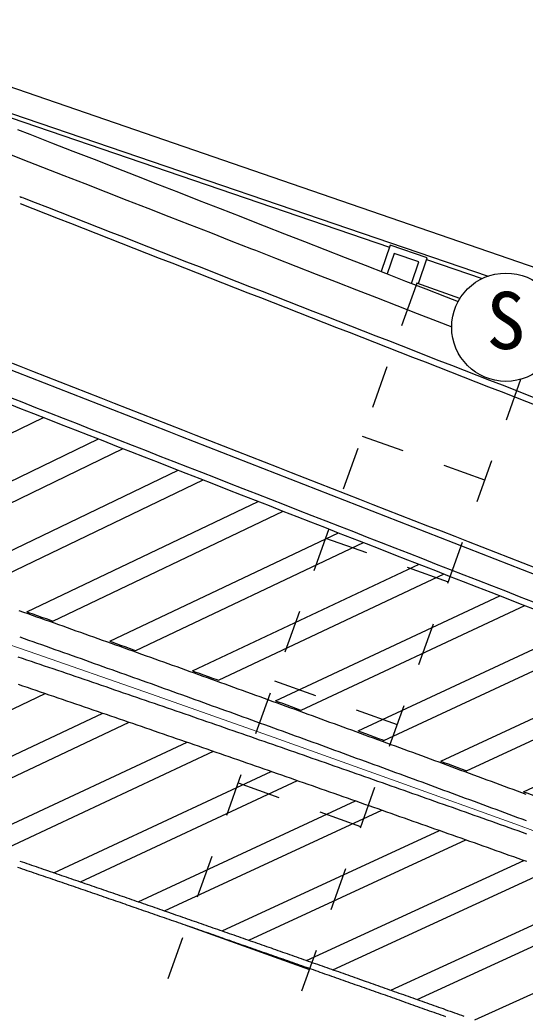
# Model space of a CAD drawing. Units: millimetres, scale not verified. Extents: x 40000 to 680000, y 20000 to 380000.
# Drawn here: x 423765 to 435412, y 291986 to 314978 of the extents above; entities that cross this region are included whole.
import ezdxf
from ezdxf.enums import TextEntityAlignment as Align

# ---------------------------------------------------------------- set-up
doc = ezdxf.new("R2010")
doc.units = ezdxf.units.MM
doc.header["$LTSCALE"] = 1000
doc.linetypes.add('CHAIN', pattern=[18.5, 12, -1.5, 3.5, -1.5])
for name, color, linetype, lineweight in [('M-BGD', 7, 'Continuous', 25), ('M-BMK', 2, 'CHAIN', 13), ('M-STR-STR1', 1, 'Continuous', 25), ('M-STR-STRC', 7, 'Continuous', 25), ('M-STR-STRD', 171, 'Continuous', 25)]:
    doc.layers.add(name, color=color, linetype=linetype, lineweight=lineweight)
doc.styles.add('ＭＳ ゴシック', font='')
doc.styles.get('ＭＳ ゴシック').set_extended_font_data('MS Gothic')

msp = doc.modelspace()

# ---------------------------------------------------------------- linework, layer by layer
at = {"layer": 'M-BGD'}
for p, q in [((444882, 306064), (406882, 319186)), ((442339, 306942), (406883, 319185)), ((415857, 315450), (434560, 309067)), ((418864, 314318), (432288, 309737)), ((423508, 311885), (423793, 311774)), ((423793, 311774), (424284, 311582)), ((424284, 311582), (424773, 311391)), ((424773, 311391), (425261, 311200)), ((425261, 311200), (425747, 311010)), ((425747, 311010), (426232, 310821)), ((426232, 310821), (426715, 310632)), ((426715, 310632), (427197, 310444)), ((427197, 310444), (427677, 310256)), ((427677, 310256), (428155, 310069)), ((429335, 310252), (429398, 310226)), ((428155, 310069), (428631, 309882)), ((428631, 309882), (429107, 309697)), ((432303, 309779), (432095, 309171)), ((433155, 309488), (432303, 309779)), ((429107, 309697), (429196, 309661)), ((429196, 309661), (429661, 309479)), ((429661, 309479), (430127, 309297)), ((432396, 309589), (432235, 309116)), ((432964, 309395), (432396, 309589)), ((432951, 308893), (433155, 309488)), ((430127, 309297), (430592, 309114)), ((432794, 308898), (432964, 309395)), ((433140, 309446), (434421, 309009)), ((430592, 309114), (431058, 308932)), ((431058, 308932), (431524, 308750)), ((432900, 308856), (432564, 307915)), ((432918, 308905), (432900, 308856)), ((433911, 308550), (432918, 308905)), ((431524, 308750), (431989, 308568)), ((431989, 308568), (432455, 308386)), ((432455, 308386), (432921, 308204)), ((432921, 308204), (433386, 308022)), ((433386, 308022), (433720, 307891)), ((432227, 306973), (431891, 306031)), ((435309, 306683), (434973, 305741)), ((418786, 303108), (424308, 305804)), ((431655, 305374), (432597, 305037)), ((420099, 302655), (425574, 305307)), ((420700, 302447), (426145, 305084)), ((431554, 305090), (431217, 304148)), ((433539, 304701), (434480, 304364)), ((434636, 304799), (434299, 303858)), ((422012, 301990), (427415, 304586)), ((422613, 301779), (427987, 304362)), ((423925, 301317), (429261, 303864)), ((424524, 301105), (429835, 303640)), ((425835, 300638), (431112, 303140)), ((430881, 303206), (430544, 302265)), ((426434, 300424), (431687, 302915)), ((430814, 303020), (431756, 302683)), ((433963, 302916), (433626, 301974)), ((427745, 299954), (432967, 302415)), ((432697, 302346), (433639, 302010)), ((428343, 299738), (433544, 302190)), ((429654, 299264), (434827, 301689)), ((430251, 299047), (435406, 301463)), ((430208, 301323), (429871, 300382)), ((433290, 301033), (432953, 300091)), ((431561, 298569), (436691, 300961)), ((432158, 298350), (437271, 300735)), ((433468, 297869), (438559, 300233)), ((434064, 297649), (439140, 300006)), ((429636, 299724), (430577, 299387)), ((419336, 297059), (424344, 299433)), ((429534, 299440), (429198, 298498)), ((435375, 297165), (440431, 299504)), ((432616, 299150), (432280, 298208)), ((420661, 296615), (425676, 298979)), ((431519, 299051), (432461, 298714)), ((421277, 296408), (426286, 298769)), ((422603, 295959), (427618, 298310)), ((423217, 295750), (428227, 298098)), ((424545, 295296), (429559, 297635)), ((428861, 297557), (428524, 296615)), ((425158, 295086), (430168, 297422)), ((428794, 297370), (429736, 297033)), ((431943, 297266), (431607, 296325)), ((426487, 294627), (431501, 296955)), ((427098, 294415), (432108, 296741)), ((430678, 296697), (431619, 296360)), ((428429, 293952), (433441, 296270)), ((429039, 293739), (434048, 296055)), ((428188, 295673), (427851, 294732)), ((430371, 293271), (435382, 295581)), ((431270, 295383), (430933, 294441)), ((430980, 293057), (435988, 295365)), ((432313, 292586), (437322, 294888)), ((432921, 292370), (437927, 294671)), ((427616, 294074), (430441, 293064)), ((434256, 291896), (439262, 294192)), ((427515, 293790), (427178, 292848)), ((430597, 293500), (430260, 292558))]:
    msp.add_line(p, q, dxfattribs=at)
for points in [[(423760, 310902), (423769, 310898), (423788, 310891), (423807, 310884), (423816, 310880)], [(423925, 301317), (423962, 301304), (424063, 301268), (424164, 301232), (424265, 301197), (424366, 301161), (424468, 301125), (424524, 301105)], [(425835, 300638), (425882, 300622), (425983, 300586), (426084, 300550), (426185, 300514), (426286, 300477), (426387, 300441), (426434, 300424)], [(427745, 299954), (427799, 299934), (427900, 299898), (428001, 299862), (428102, 299825), (428203, 299789), (428304, 299752), (428343, 299738)], [(429654, 299264), (429715, 299242), (429815, 299205), (429916, 299168), (430017, 299132), (430118, 299095), (430218, 299058), (430251, 299047)], [(431561, 298569), (431628, 298544), (431729, 298507), (431829, 298470), (431930, 298434), (432031, 298397), (432131, 298360), (432158, 298350)], [(433468, 297869), (433540, 297842), (433640, 297805), (433741, 297768), (433842, 297731), (433942, 297694), (434043, 297657), (434064, 297649)], [(435375, 297165), (435450, 297137), (435550, 297099), (435651, 297062), (435751, 297025), (435852, 296988), (435952, 296950), (435969, 296944)], [(423760, 295565), (423814, 295547), (423868, 295528), (423921, 295510), (423975, 295491), (424029, 295473), (424082, 295455), (424136, 295436), (424190, 295418), (424243, 295400), (424297, 295381), (424351, 295363), (424404, 295344), (424458, 295326), (424512, 295308), (424565, 295289), (424619, 295271), (424673, 295252), (424726, 295234), (424780, 295216), (424834, 295197), (424887, 295179), (424941, 295160), (424995, 295142), (425048, 295123), (425102, 295105), (425156, 295086), (425209, 295068), (425263, 295050), (425317, 295031), (425370, 295013), (425424, 294994), (425478, 294976), (425531, 294957), (425585, 294939), (425638, 294920), (425692, 294902), (425746, 294883), (425799, 294865), (425853, 294846), (425907, 294828), (425960, 294809), (426014, 294791), (426068, 294772), (426121, 294753), (426175, 294735), (426229, 294716), (426282, 294698), (426336, 294679), (426390, 294661), (426443, 294642), (426497, 294624), (426551, 294605), (426604, 294586), (426658, 294568), (426711, 294549), (426765, 294531), (426819, 294512), (426872, 294493), (426926, 294475), (426980, 294456), (427033, 294438), (427087, 294419), (427141, 294400), (427194, 294382), (427248, 294363), (427301, 294345), (427355, 294326), (427409, 294307), (427462, 294289), (427516, 294270), (427570, 294251), (427623, 294233), (427677, 294214), (427731, 294195), (427784, 294177), (427838, 294158), (427891, 294139), (427945, 294121), (427999, 294102), (428052, 294083), (428106, 294065), (428160, 294046), (428213, 294027), (428267, 294008), (428320, 293990), (428374, 293971), (428428, 293952), (428481, 293934), (428535, 293915), (428589, 293896), (428642, 293877), (428696, 293859), (428749, 293840), (428803, 293821), (428857, 293802), (428910, 293784), (428964, 293765), (429018, 293746), (429071, 293727), (429125, 293709), (429178, 293690), (429232, 293671), (429286, 293652), (429339, 293634), (429393, 293615), (429446, 293596), (429500, 293577), (429554, 293558), (429607, 293540), (429661, 293521), (429714, 293502), (429768, 293483), (429822, 293464), (429875, 293446), (429929, 293427), (429983, 293408), (430036, 293389), (430090, 293370), (430143, 293351), (430197, 293333), (430251, 293314), (430304, 293295), (430358, 293276), (430411, 293257), (430465, 293238), (430519, 293219), (430572, 293201), (430626, 293182), (430679, 293163), (430733, 293144), (430787, 293125), (430840, 293106), (430894, 293087), (430947, 293068), (431001, 293049), (431055, 293031), (431108, 293012), (431162, 292993), (431215, 292974), (431269, 292955), (431323, 292936), (431376, 292917), (431430, 292898), (431483, 292879), (431537, 292860), (431591, 292841), (431644, 292822), (431698, 292803), (431751, 292785), (431805, 292766), (431859, 292747), (431912, 292728), (431966, 292709), (432019, 292690), (432073, 292671), (432127, 292652), (432180, 292633), (432234, 292614), (432287, 292595), (432341, 292576), (432395, 292557), (432448, 292538), (432502, 292519), (432555, 292500), (432609, 292481), (432662, 292462), (432716, 292443), (432770, 292424), (432823, 292405), (432877, 292386), (432930, 292367), (432984, 292348), (433038, 292329), (433091, 292310), (433145, 292291), (433198, 292272), (433252, 292253), (433306, 292234), (433359, 292215), (433413, 292196), (433466, 292177), (433520, 292158), (433573, 292138), (433627, 292119), (433681, 292100), (433734, 292081), (433788, 292062), (433841, 292043), (433895, 292024), (433949, 292005), (434002, 291986)], [(423712, 295423), (423765, 295405), (423819, 295386), (423873, 295368), (423926, 295350), (423980, 295331), (424034, 295313), (424087, 295294), (424141, 295276), (424195, 295258), (424248, 295239), (424302, 295221), (424356, 295203), (424409, 295184), (424463, 295166), (424517, 295147), (424570, 295129), (424624, 295111), (424678, 295092), (424731, 295074), (424785, 295055), (424839, 295037), (424892, 295018), (424946, 295000), (424999, 294982), (425053, 294963), (425107, 294945), (425160, 294926), (425214, 294908), (425268, 294889), (425321, 294871), (425375, 294852), (425429, 294834), (425482, 294815), (425536, 294797), (425590, 294778), (425643, 294760), (425697, 294741), (425751, 294723), (425804, 294704), (425858, 294686), (425911, 294667), (425965, 294649), (426019, 294630), (426072, 294612), (426126, 294593), (426180, 294575), (426233, 294556), (426287, 294537), (426341, 294519), (426394, 294500), (426448, 294482), (426501, 294463), (426555, 294445), (426609, 294426), (426662, 294408), (426716, 294389), (426770, 294370), (426823, 294352), (426877, 294333), (426930, 294315), (426984, 294296), (427038, 294277), (427091, 294259), (427145, 294240), (427199, 294221), (427252, 294203), (427306, 294184), (427360, 294166), (427413, 294147), (427467, 294128), (427520, 294110), (427574, 294091), (427628, 294072), (427681, 294054), (427735, 294035), (427788, 294016), (427842, 293998), (427896, 293979), (427949, 293960), (428003, 293942), (428057, 293923), (428110, 293904), (428164, 293886), (428217, 293867), (428271, 293848), (428325, 293829), (428378, 293811), (428432, 293792), (428485, 293773), (428539, 293755), (428593, 293736), (428646, 293717), (428700, 293698), (428754, 293680), (428807, 293661), (428861, 293642), (428914, 293623), (428968, 293605), (429022, 293586), (429075, 293567), (429129, 293548), (429182, 293530), (429236, 293511), (429290, 293492), (429343, 293473), (429397, 293454), (429450, 293436), (429504, 293417), (429558, 293398), (429611, 293379), (429665, 293360), (429718, 293342), (429772, 293323), (429826, 293304), (429879, 293285), (429933, 293266), (429986, 293248), (430040, 293229), (430094, 293210), (430147, 293191), (430201, 293172), (430254, 293153), (430308, 293134), (430362, 293116), (430415, 293097), (430469, 293078), (430522, 293059), (430576, 293040), (430630, 293021), (430683, 293002), (430737, 292984), (430790, 292965), (430844, 292946), (430898, 292927), (430951, 292908), (431005, 292889), (431058, 292870), (431112, 292851), (431166, 292832), (431219, 292813), (431273, 292795), (431326, 292776), (431380, 292757), (431433, 292738), (431487, 292719), (431541, 292700), (431594, 292681), (431648, 292662), (431701, 292643), (431755, 292624), (431809, 292605), (431862, 292586), (431916, 292567), (431969, 292548), (432023, 292529), (432077, 292510), (432130, 292491), (432184, 292473), (432237, 292454), (432291, 292435), (432344, 292416), (432398, 292397), (432452, 292378), (432505, 292359), (432559, 292340), (432612, 292321), (432666, 292302), (432720, 292283), (432773, 292264), (432827, 292245), (432880, 292226), (432934, 292207), (432987, 292188), (433041, 292169), (433095, 292149), (433148, 292130), (433202, 292111), (433255, 292092), (433309, 292073), (433362, 292054), (433416, 292035), (433470, 292016), (433523, 291997), (433577, 291978)]]:
    msp.add_lwpolyline(points, dxfattribs=at)
for radius, end in [(8355034, 248.71909), (8355184, 248.71953), (8358684, 248.7298), (8358834, 248.73024), (8359434, 248.732), (8359584, 248.73243)]:
    msp.add_arc((3474834, 8088922), radius, 248.58192, end, dxfattribs=at)
at = {"layer": 'M-BMK'}
msp.add_lwpolyline([(438069, 295364), (435257, 296390), (432442, 297407), (429624, 298416), (426802, 299414), (423976, 300401), (421145, 301375), (418310, 302334), (415469, 303278), (412623, 304205), (409771, 305114), (406913, 306003), (404048, 306872), (401177, 307718), (398299, 308540), (395414, 309337), (392521, 310108), (389622, 310851), (386715, 311565), (385593, 311832)], dxfattribs=at)
at = {"layer": 'M-STR-STR1'}
for p, q in [((423709, 312450), (423995, 312339)), ((423995, 312339), (424489, 312145)), ((424489, 312145), (424982, 311953)), ((424982, 311953), (425473, 311761)), ((425473, 311761), (425962, 311570)), ((425962, 311570), (426449, 311380)), ((426449, 311380), (426935, 311190)), ((426935, 311190), (427419, 311001)), ((427419, 311001), (427900, 310812)), ((427900, 310812), (428380, 310625)), ((428380, 310625), (428858, 310438)), ((428858, 310438), (429335, 310252)), ((429398, 310226), (429863, 310044)), ((429863, 310044), (430329, 309862)), ((430329, 309862), (430795, 309680)), ((430795, 309680), (431260, 309497)), ((431260, 309497), (431726, 309315)), ((431726, 309315), (432191, 309133)), ((432191, 309133), (432657, 308951)), ((432657, 308951), (433123, 308769)), ((433123, 308769), (433589, 308587)), ((433589, 308587), (433869, 308478))]:
    msp.add_line(p, q, dxfattribs=at)
at = {"layer": 'M-STR-STRC'}
msp.add_circle((434970, 307886), 1250, dxfattribs=at)
at = {"layer": 'M-STR-STRD'}
for p, q in [((423743, 301348), (423844, 301312)), ((423844, 301312), (423945, 301277)), ((423945, 301277), (424046, 301241)), ((424046, 301241), (424147, 301205)), ((424147, 301205), (424248, 301169)), ((424248, 301169), (424349, 301133)), ((424349, 301133), (424450, 301098)), ((424450, 301098), (424551, 301062)), ((424551, 301062), (424652, 301026)), ((424652, 301026), (424754, 300990)), ((424754, 300990), (424855, 300954)), ((424855, 300954), (424956, 300918)), ((424956, 300918), (425057, 300882)), ((425057, 300882), (425158, 300846)), ((425158, 300846), (425259, 300810)), ((425259, 300810), (425360, 300774)), ((425360, 300774), (425461, 300738)), ((425461, 300738), (425562, 300702)), ((425562, 300702), (425663, 300666)), ((425663, 300666), (425764, 300630)), ((425764, 300630), (425865, 300594)), ((425865, 300594), (425966, 300558)), ((425966, 300558), (426067, 300522)), ((426067, 300522), (426168, 300486)), ((426168, 300486), (426268, 300450)), ((426268, 300450), (426369, 300414)), ((426369, 300414), (426470, 300378)), ((426470, 300378), (426571, 300342)), ((426571, 300342), (426672, 300305)), ((426672, 300305), (426773, 300269)), ((426773, 300269), (426874, 300233)), ((426874, 300233), (426975, 300197)), ((426975, 300197), (427076, 300161)), ((427076, 300161), (427177, 300124)), ((427177, 300124), (427278, 300088)), ((427278, 300088), (427379, 300052)), ((427379, 300052), (427479, 300016)), ((427479, 300016), (427580, 299979)), ((427580, 299979), (427681, 299943)), ((427681, 299943), (427782, 299907)), ((427782, 299907), (427883, 299870)), ((427883, 299870), (427984, 299834)), ((427984, 299834), (428085, 299798)), ((428085, 299798), (428185, 299761)), ((428185, 299761), (428286, 299725)), ((428286, 299725), (428387, 299688)), ((428387, 299688), (428488, 299652)), ((428488, 299652), (428589, 299616)), ((428589, 299616), (428690, 299579)), ((428690, 299579), (428790, 299543)), ((428790, 299543), (428891, 299506)), ((428891, 299506), (428992, 299470)), ((428992, 299470), (429093, 299433)), ((429093, 299433), (429194, 299397)), ((429194, 299397), (429294, 299360)), ((429294, 299360), (429395, 299324)), ((429395, 299324), (429496, 299287)), ((429496, 299287), (429597, 299250)), ((429597, 299250), (429697, 299214)), ((429697, 299214), (429798, 299177)), ((429798, 299177), (429899, 299141)), ((429899, 299141), (430000, 299104)), ((430000, 299104), (430100, 299067)), ((430100, 299067), (430201, 299031)), ((430201, 299031), (430302, 298994)), ((430302, 298994), (430403, 298957)), ((430403, 298957), (430503, 298921)), ((430503, 298921), (430604, 298884)), ((430604, 298884), (430705, 298847)), ((430705, 298847), (430805, 298811)), ((430805, 298811), (430906, 298774)), ((430906, 298774), (431007, 298737)), ((431007, 298737), (431108, 298700)), ((431108, 298700), (431208, 298664)), ((431208, 298664), (431309, 298627)), ((431309, 298627), (431410, 298590)), ((431410, 298590), (431510, 298553)), ((431510, 298553), (431611, 298516)), ((431611, 298516), (431712, 298479)), ((431712, 298479), (431812, 298443)), ((431812, 298443), (431913, 298406)), ((431913, 298406), (432013, 298369)), ((432013, 298369), (432114, 298332)), ((432114, 298332), (432215, 298295)), ((432215, 298295), (432315, 298258)), ((432315, 298258), (432416, 298221)), ((432416, 298221), (432517, 298184)), ((432517, 298184), (432617, 298147)), ((432617, 298147), (432718, 298110)), ((432718, 298110), (432818, 298074)), ((432818, 298074), (432919, 298037)), ((432919, 298037), (433020, 298000)), ((433020, 298000), (433120, 297963)), ((433120, 297963), (433221, 297926)), ((433221, 297926), (433321, 297889)), ((433321, 297889), (433422, 297851)), ((433422, 297851), (433523, 297814)), ((433523, 297814), (433623, 297777)), ((433623, 297777), (433724, 297740)), ((433724, 297740), (433824, 297703)), ((433824, 297703), (433925, 297666)), ((433925, 297666), (434025, 297629)), ((434025, 297629), (434126, 297592)), ((434126, 297592), (434226, 297555)), ((434226, 297555), (434327, 297518)), ((434327, 297518), (434427, 297481)), ((434427, 297481), (434528, 297443)), ((434528, 297443), (434629, 297406)), ((434629, 297406), (434729, 297369)), ((434729, 297369), (434830, 297332)), ((434830, 297332), (434930, 297295)), ((434930, 297295), (435031, 297258)), ((435031, 297258), (435131, 297220)), ((435131, 297220), (435232, 297183)), ((435232, 297183), (435332, 297146)), ((435332, 297146), (435433, 297109))]:
    msp.add_line(p, q, dxfattribs=at)
at = {"layer": 'M-STR-STRD', "color": 5}
for points in [[(423761, 300737), (423862, 300702), (423962, 300666), (424063, 300630), (424164, 300594), (424265, 300559), (424366, 300523), (424467, 300487), (424568, 300451), (424669, 300415), (424770, 300380), (424871, 300344), (424972, 300308), (425073, 300272), (425174, 300236), (425275, 300200), (425376, 300164), (425477, 300128), (425578, 300092), (425678, 300056), (425779, 300020), (425880, 299984), (425981, 299948), (426082, 299912), (426183, 299876), (426284, 299840), (426384, 299804), (426485, 299767), (426586, 299731), (426687, 299695), (426788, 299659), (426889, 299623), (426989, 299587), (427090, 299550), (427191, 299514), (427292, 299478), (427393, 299442), (427493, 299405), (427594, 299369), (427695, 299333), (427796, 299296), (427897, 299260), (427997, 299224), (428098, 299187), (428199, 299151), (428300, 299115), (428400, 299078), (428501, 299042), (428602, 299005), (428702, 298969), (428803, 298932), (428904, 298896), (429005, 298859), (429105, 298823), (429206, 298786), (429307, 298750), (429407, 298713), (429508, 298677), (429609, 298640), (429709, 298604), (429810, 298567), (429911, 298530), (430011, 298494), (430112, 298457), (430213, 298421), (430313, 298384), (430414, 298347), (430515, 298311), (430615, 298274), (430716, 298237), (430817, 298200), (430917, 298164), (431018, 298127), (431118, 298090), (431219, 298053), (431320, 298017), (431420, 297980), (431521, 297943), (431621, 297906), (431722, 297869), (431822, 297833), (431923, 297796), (432024, 297759), (432124, 297722), (432225, 297685), (432325, 297648), (432426, 297611), (432526, 297574), (432627, 297537), (432727, 297500), (432828, 297463), (432928, 297427), (433029, 297390), (433130, 297353), (433230, 297316), (433331, 297279), (433431, 297241), (433532, 297204), (433632, 297167), (433733, 297130), (433833, 297093), (433934, 297056), (434034, 297019), (434134, 296982), (434235, 296945), (434335, 296908), (434436, 296871), (434536, 296834), (434637, 296796), (434737, 296759), (434838, 296722), (434938, 296685), (435039, 296648), (435139, 296610), (435239, 296573), (435340, 296536), (435440, 296499)], [(423716, 300281), (423817, 300246), (423918, 300212), (424020, 300177), (424121, 300143), (424222, 300109), (424324, 300074), (424425, 300040), (424527, 300005), (424628, 299971), (424729, 299936), (424831, 299902), (424932, 299867), (425033, 299832), (425134, 299798), (425236, 299763), (425337, 299729), (425438, 299694), (425540, 299659), (425641, 299625), (425742, 299590), (425844, 299555), (425945, 299520), (426046, 299486), (426147, 299451), (426249, 299416), (426350, 299381), (426451, 299347), (426552, 299312), (426654, 299277), (426755, 299242), (426856, 299207), (426957, 299172), (427058, 299138), (427160, 299103), (427261, 299068), (427362, 299033), (427463, 298998), (427564, 298963), (427666, 298928), (427767, 298893), (427868, 298858), (427969, 298823), (428070, 298788), (428172, 298753), (428273, 298718), (428374, 298683), (428475, 298648), (428576, 298612), (428677, 298577), (428778, 298542), (428880, 298507), (428981, 298472), (429082, 298437), (429183, 298402), (429284, 298366), (429385, 298331), (429486, 298296), (429587, 298261), (429688, 298225), (429790, 298190), (429891, 298155), (429992, 298120), (430093, 298084), (430194, 298049), (430295, 298014), (430396, 297978), (430497, 297943), (430598, 297908), (430699, 297872), (430800, 297837), (430901, 297801), (431002, 297766), (431103, 297731), (431204, 297695), (431305, 297660), (431406, 297624), (431507, 297589), (431608, 297553), (431709, 297518), (431810, 297482), (431911, 297447), (432012, 297411), (432113, 297376), (432214, 297340), (432315, 297304), (432416, 297269), (432517, 297233), (432618, 297198), (432719, 297162), (432820, 297126), (432921, 297091), (433022, 297055), (433123, 297019), (433224, 296984), (433325, 296948), (433426, 296912), (433527, 296877), (433628, 296841), (433729, 296805), (433830, 296769), (433931, 296734), (434032, 296698), (434133, 296662), (434233, 296626), (434334, 296590), (434435, 296555), (434536, 296519), (434637, 296483), (434738, 296447), (434839, 296411), (434940, 296375), (435041, 296340), (435142, 296304), (435242, 296268), (435343, 296232), (435444, 296196)], [(423726, 299644), (423827, 299609), (423928, 299575), (424029, 299541), (424131, 299506), (424232, 299472), (424333, 299437), (424434, 299403), (424536, 299368), (424637, 299334), (424738, 299299), (424839, 299265), (424941, 299230), (425042, 299195), (425143, 299161), (425244, 299126), (425345, 299092), (425447, 299057), (425548, 299022), (425649, 298988), (425750, 298953), (425851, 298918), (425953, 298884), (426054, 298849), (426155, 298814), (426256, 298779), (426357, 298744), (426458, 298710), (426559, 298675), (426661, 298640), (426762, 298605), (426863, 298570), (426964, 298535), (427065, 298501), (427166, 298466), (427267, 298431), (427368, 298396), (427470, 298361), (427571, 298326), (427672, 298291), (427773, 298256), (427874, 298221), (427975, 298186), (428076, 298151), (428177, 298116), (428278, 298081), (428379, 298046), (428480, 298011), (428581, 297975), (428683, 297940), (428784, 297905), (428885, 297870), (428986, 297835), (429087, 297800), (429188, 297765), (429289, 297729), (429390, 297694), (429491, 297659), (429592, 297624), (429693, 297588), (429794, 297553), (429895, 297518), (429996, 297483), (430097, 297447), (430198, 297412), (430299, 297377), (430400, 297341), (430501, 297306), (430602, 297271), (430703, 297235), (430804, 297200), (430905, 297164), (431006, 297129), (431107, 297094), (431208, 297058), (431309, 297023), (431410, 296987), (431510, 296952), (431611, 296916), (431712, 296881), (431813, 296845), (431914, 296810), (432015, 296774), (432116, 296739), (432217, 296703), (432318, 296667), (432419, 296632), (432520, 296596), (432621, 296561), (432722, 296525), (432822, 296489), (432923, 296454), (433024, 296418), (433125, 296382), (433226, 296347), (433327, 296311), (433428, 296275), (433529, 296240), (433629, 296204), (433730, 296168), (433831, 296132), (433932, 296097), (434033, 296061), (434134, 296025), (434235, 295989), (434335, 295953), (434436, 295918), (434537, 295882), (434638, 295846), (434739, 295810), (434840, 295774), (434940, 295738), (435041, 295703), (435142, 295667), (435243, 295631), (435344, 295595), (435445, 295559)]]:
    msp.add_lwpolyline(points, dxfattribs=at)

# ---------------------------------------------------------------- texts
at = {"layer": 'M-STR-STRC', "style": 'ＭＳ ゴシック'}
msp.add_text('S', height=1320, dxfattribs=at).set_placement((434970, 306986), align=Align.BOTTOM_CENTER)

doc.saveas('drawing.dxf')
